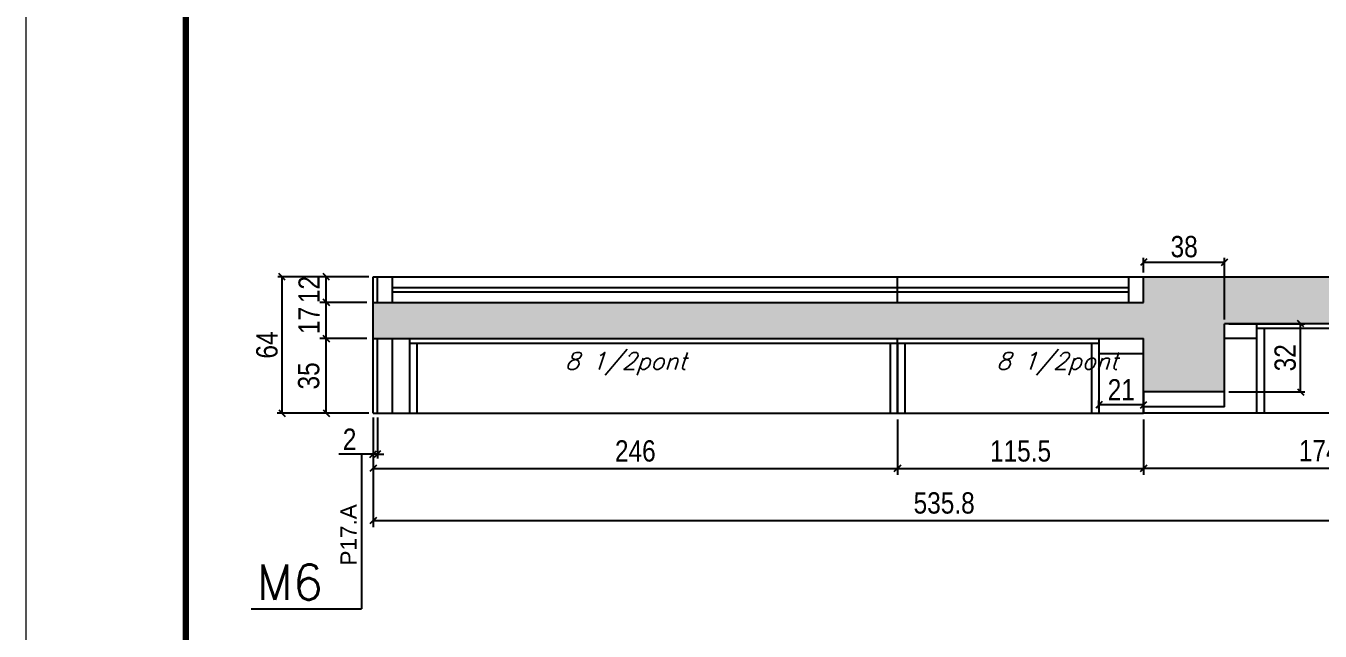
# Model space of a CAD drawing. Extents: x -3394 to 16474, y -5031 to 14397.
# Drawn here: x 9027 to 9634, y 6890 to 7174 of the extents above; entities that cross this region are included whole.
import ezdxf

# ---------------------------------------------------------------- set-up
doc = ezdxf.new("R2010")
doc.units = 0
doc.linetypes.add('DASHED', pattern=[0.75, 0.5, -0.25])
doc.layers.get('0').update_dxf_attribs({"linetype": 'CONTINUOUS'})
doc.layers.get('Defpoints').update_dxf_attribs({"linetype": 'CONTINUOUS'})
for name, color, linetype in [('COTA', 241, 'CONTINUOUS'), ('NOMENCLATURA', 7, 'CONTINUOUS'), ('Painéis', 200, 'CONTINUOUS'), ('SARR_2.2x7', 40, 'CONTINUOUS'), ('SARR_3.5x7', 81, 'CONTINUOUS'), ('SARR_EDITAR', 141, 'CONTINUOUS'), ('texto', 7, 'CONTINUOUS')]:
    doc.layers.add(name, color=color, linetype=linetype)
doc.layers.add('Folhas', color=255, linetype='CONTINUOUS', lineweight=9)
doc.layers.add('SARRAFO DE PRESSAO', color=251, linetype='DASHED', lineweight=9)
doc.styles.add('ARIAL', font='arial.ttf')
doc.styles.add('COTA TECNICA', font='techl___.ttf', dxfattribs={"height": 10})
doc.styles.add('ROMANS', font='romans.shx')
doc.styles.get("Standard").update_dxf_attribs({"font": 'ROMANS.SHX'})
doc.dimstyles.new('PAINEL', dxfattribs={"dimtxt": 10, "dimasz": 3, "dimexe": 3, "dimexo": 3, "dimgap": 3, "dimtad": 1, "dimdec": 1, "dimzin": 12, "dimdsep": 46, "dimtxsty": 'COTA TECNICA', "dimblk1": 'OBLIQUE', "dimblk2": 'OBLIQUE', "dimsah": 1, "dimcen": 0.9, "dimclrd": 4, "dimclre": 4, "dimclrt": 240, "dimadec": 1, "dimazin": 3, "dimtfac": 1, "dimtdec": 1, "dimtmove": 0, "dimatfit": 3, "dimfxl": 1, "dimtolj": 1, "dimtzin": 12, "dimarcsym": 0})

# ---------------------------------------------------------------- blocks, each defined once
blk = doc.blocks.new('9999999999')
at = {"layer": 'Folhas'}
blk.add_lwpolyline([(98138.98, 34190.21), (99623.98, 34190.21), (99623.98, 35240.21), (98138.98, 35240.21)], close=True, dxfattribs=at)
at = {"layer": 'Folhas', "color": 30, "const_width": 3}
blk.add_lwpolyline([(98213.98, 34230.21), (99583.98, 34230.21), (99583.98, 35200.21), (98213.98, 35200.21)], close=True, dxfattribs=at)
blk = doc.blocks.new('_Oblique')
at = {"color": 0, "linetype": 'ByBlock', "lineweight": -2}
blk.add_line((-0.5, -0.5), (0.5, 0.5), dxfattribs=at)
blk = doc.blocks.new('*D703')
at = {"layer": 'COTA', "color": 4, "linetype": 'ByBlock', "lineweight": -2, "transparency": 16777216}
for p, q in [((9187.16, 7027.35), (9165.16, 7027.35)), ((9168.16, 6992.35), (9168.16, 7027.35)), ((9187.16, 6992.35), (9165.16, 6992.35))]:
    blk.add_line(p, q, dxfattribs=at)
at = {"layer": 'Defpoints', "color": 0, "linetype": 'ByBlock', "transparency": 16777216}
for p in [(9168.16, 7027.35), (9190.16, 7027.35), (9190.16, 6992.35)]:
    blk.add_point(p, dxfattribs=at)
at = {"layer": 'COTA', "color": 4, "linetype": 'ByBlock', "lineweight": -2, "transparency": 16777216, "xscale": 3, "yscale": 3, "zscale": 3}
for p, rotation in [((9168.16, 7027.35), 90), ((9168.16, 6992.35), 270)]:
    blk.add_blockref('_Oblique', p, dxfattribs=dict(at, rotation=rotation))
at = {"layer": 'COTA', "color": 240, "linetype": 'ByBlock', "transparency": 16777216, "insert": (9159.94, 7009.85), "char_height": 10, "attachment_point": 5, "rotation": 90, "style": 'COTA TECNICA'}
blk.add_mtext('\\A1;35', dxfattribs=at)
blk = doc.blocks.new('*D704')
at = {"layer": 'COTA', "color": 4, "linetype": 'ByBlock', "lineweight": -2, "transparency": 16777216}
for p, q in [((9187.16, 7044.35), (9165.16, 7044.35)), ((9168.16, 7027.35), (9168.16, 7044.35)), ((9187.16, 7027.35), (9165.16, 7027.35))]:
    blk.add_line(p, q, dxfattribs=at)
at = {"layer": 'Defpoints', "color": 0, "linetype": 'ByBlock', "transparency": 16777216}
for p in [(9168.16, 7044.35), (9190.16, 7044.35), (9190.16, 7027.35)]:
    blk.add_point(p, dxfattribs=at)
at = {"layer": 'COTA', "color": 4, "linetype": 'ByBlock', "lineweight": -2, "transparency": 16777216, "xscale": 3, "yscale": 3, "zscale": 3}
for p, rotation in [((9168.16, 7044.35), 90), ((9168.16, 7027.35), 270)]:
    blk.add_blockref('_Oblique', p, dxfattribs=dict(at, rotation=rotation))
at = {"layer": 'COTA', "color": 240, "linetype": 'ByBlock', "transparency": 16777216, "insert": (9160.08, 7035.85), "char_height": 10, "attachment_point": 5, "rotation": 90, "style": 'COTA TECNICA'}
blk.add_mtext('\\A1;17', dxfattribs=at)
blk = doc.blocks.new('*D705')
at = {"layer": 'COTA', "color": 4, "linetype": 'ByBlock', "lineweight": -2, "transparency": 16777216}
for p, q in [((9190.16, 6989.35), (9190.16, 6963.47)), ((9436.16, 6989.35), (9436.16, 6963.47)), ((9190.16, 6966.47), (9436.16, 6966.47))]:
    blk.add_line(p, q, dxfattribs=at)
at = {"layer": 'Defpoints', "color": 0, "linetype": 'ByBlock', "transparency": 16777216}
for p in [(9190.16, 6992.35), (9436.16, 6992.35), (9436.16, 6966.47)]:
    blk.add_point(p, dxfattribs=at)
at = {"layer": 'COTA', "color": 4, "linetype": 'ByBlock', "lineweight": -2, "transparency": 16777216, "xscale": 3, "yscale": 3, "zscale": 3, "rotation": 180}
blk.add_blockref('_Oblique', (9190.16, 6966.47), dxfattribs=at)
at = {"layer": 'COTA', "color": 4, "linetype": 'ByBlock', "lineweight": -2, "transparency": 16777216, "xscale": 3, "yscale": 3, "zscale": 3}
blk.add_blockref('_Oblique', (9436.16, 6966.47), dxfattribs=at)
at = {"layer": 'COTA', "color": 240, "linetype": 'ByBlock', "transparency": 16777216, "insert": (9313.16, 6974.58), "char_height": 10, "attachment_point": 5, "style": 'COTA TECNICA'}
blk.add_mtext('\\A1;246', dxfattribs=at)
blk = doc.blocks.new('*D706')
at = {"layer": 'COTA', "color": 4, "linetype": 'ByBlock', "lineweight": -2, "transparency": 16777216}
for p, q in [((9436.16, 6989.35), (9436.16, 6963.47)), ((9551.66, 6989.35), (9551.66, 6963.47)), ((9436.16, 6966.47), (9551.66, 6966.47))]:
    blk.add_line(p, q, dxfattribs=at)
at = {"layer": 'Defpoints', "color": 0, "linetype": 'ByBlock', "transparency": 16777216}
for p in [(9436.16, 6992.35), (9551.66, 6992.35), (9551.66, 6966.47)]:
    blk.add_point(p, dxfattribs=at)
at = {"layer": 'COTA', "color": 4, "linetype": 'ByBlock', "lineweight": -2, "transparency": 16777216, "xscale": 3, "yscale": 3, "zscale": 3, "rotation": 180}
blk.add_blockref('_Oblique', (9436.16, 6966.47), dxfattribs=at)
at = {"layer": 'COTA', "color": 4, "linetype": 'ByBlock', "lineweight": -2, "transparency": 16777216, "xscale": 3, "yscale": 3, "zscale": 3}
blk.add_blockref('_Oblique', (9551.66, 6966.47), dxfattribs=at)
at = {"layer": 'COTA', "color": 240, "linetype": 'ByBlock', "transparency": 16777216, "insert": (9493.91, 6974.58), "char_height": 10, "attachment_point": 5, "style": 'COTA TECNICA'}
blk.add_mtext('\\A1;115.5', dxfattribs=at)
blk = doc.blocks.new('*D707')
at = {"layer": 'COTA', "color": 4, "linetype": 'ByBlock', "lineweight": -2, "transparency": 16777216}
for p, q in [((9190.16, 6989.35), (9190.16, 6938.93)), ((9725.96, 6989.35), (9725.96, 6938.93)), ((9190.16, 6941.93), (9725.96, 6941.93))]:
    blk.add_line(p, q, dxfattribs=at)
at = {"layer": 'Defpoints', "color": 0, "linetype": 'ByBlock', "transparency": 16777216}
for p in [(9190.16, 6992.35), (9725.96, 6992.35), (9725.96, 6941.93)]:
    blk.add_point(p, dxfattribs=at)
at = {"layer": 'COTA', "color": 4, "linetype": 'ByBlock', "lineweight": -2, "transparency": 16777216, "xscale": 3, "yscale": 3, "zscale": 3, "rotation": 180}
blk.add_blockref('_Oblique', (9190.16, 6941.93), dxfattribs=at)
at = {"layer": 'COTA', "color": 4, "linetype": 'ByBlock', "lineweight": -2, "transparency": 16777216, "xscale": 3, "yscale": 3, "zscale": 3}
blk.add_blockref('_Oblique', (9725.96, 6941.93), dxfattribs=at)
at = {"layer": 'COTA', "color": 240, "linetype": 'ByBlock', "transparency": 16777216, "insert": (9458.06, 6950.17), "char_height": 10, "attachment_point": 5, "style": 'COTA TECNICA'}
blk.add_mtext('\\A1;535.8', dxfattribs=at)
blk = doc.blocks.new('*D708')
at = {"layer": 'COTA', "color": 4, "linetype": 'ByBlock', "lineweight": -2, "transparency": 16777216}
for p, q in [((9187.16, 7056.35), (9165.16, 7056.35)), ((9168.16, 7044.35), (9168.16, 7056.35)), ((9187.16, 7044.35), (9165.16, 7044.35))]:
    blk.add_line(p, q, dxfattribs=at)
at = {"layer": 'Defpoints', "color": 0, "linetype": 'ByBlock', "transparency": 16777216}
for p in [(9168.16, 7056.35), (9190.16, 7056.35), (9190.16, 7044.35)]:
    blk.add_point(p, dxfattribs=at)
at = {"layer": 'COTA', "color": 4, "linetype": 'ByBlock', "lineweight": -2, "transparency": 16777216, "xscale": 3, "yscale": 3, "zscale": 3}
for p, rotation in [((9168.16, 7056.35), 90), ((9168.16, 7044.35), 270)]:
    blk.add_blockref('_Oblique', p, dxfattribs=dict(at, rotation=rotation))
at = {"layer": 'COTA', "color": 240, "linetype": 'ByBlock', "transparency": 16777216, "insert": (9160.1, 7050.35), "char_height": 10, "attachment_point": 5, "rotation": 90, "style": 'COTA TECNICA'}
blk.add_mtext('\\A1;12', dxfattribs=at)
blk = doc.blocks.new('*D709')
at = {"layer": 'COTA', "color": 4, "linetype": 'Continuous', "lineweight": -2, "transparency": 16777216}
for p, q in [((9188.16, 7056.35), (9145.44, 7056.35)), ((9147.44, 6992.35), (9147.44, 7056.35)), ((9188.16, 6992.35), (9145.44, 6992.35))]:
    blk.add_line(p, q, dxfattribs=at)
at = {"layer": 'Defpoints', "color": 0, "linetype": 'Continuous', "transparency": 16777216}
for p in [(9147.44, 7056.35), (9190.16, 7056.35), (9190.16, 6992.35)]:
    blk.add_point(p, dxfattribs=at)
at = {"layer": 'COTA', "color": 4, "linetype": 'Continuous', "lineweight": -2, "transparency": 16777216, "xscale": 3, "yscale": 3, "zscale": 3}
for p, rotation in [((9147.44, 7056.35), 90), ((9147.44, 6992.35), 270)]:
    blk.add_blockref('_Oblique', p, dxfattribs=dict(at, rotation=rotation))
at = {"layer": 'COTA', "color": 240, "linetype": 'Continuous', "transparency": 16777216, "insert": (9140.34, 7024.35), "char_height": 10, "attachment_point": 5, "rotation": 90, "style": 'COTA TECNICA'}
blk.add_mtext('\\A1;64', dxfattribs=at)
blk = doc.blocks.new('*D710')
at = {"layer": 'COTA', "color": 4, "linetype": 'Continuous', "lineweight": -2, "transparency": 16777216}
for p, q in [((9190.16, 6990.35), (9190.16, 6971.13)), ((9192.16, 6990.35), (9192.16, 6971.13)), ((9190.16, 6973.13), (9174.04, 6973.13)), ((9192.16, 6973.13), (9190.16, 6973.13)), ((9192.16, 6973.13), (9195.16, 6973.13))]:
    blk.add_line(p, q, dxfattribs=at)
at = {"layer": 'Defpoints', "color": 0, "linetype": 'Continuous', "transparency": 16777216}
for p in [(9190.16, 6992.35), (9192.16, 6992.35), (9190.16, 6973.13)]:
    blk.add_point(p, dxfattribs=at)
at = {"layer": 'COTA', "color": 4, "linetype": 'Continuous', "lineweight": -2, "transparency": 16777216, "xscale": 3, "yscale": 3, "zscale": 3}
blk.add_blockref('_Oblique', (9190.16, 6973.13), dxfattribs=at)
at = {"layer": 'COTA', "color": 4, "linetype": 'Continuous', "lineweight": -2, "transparency": 16777216, "xscale": 3, "yscale": 3, "zscale": 3, "rotation": 180}
blk.add_blockref('_Oblique', (9192.16, 6973.13), dxfattribs=at)
at = {"layer": 'COTA', "color": 240, "linetype": 'Continuous', "transparency": 16777216, "insert": (9179.1, 6980.13), "char_height": 10, "attachment_point": 5, "style": 'COTA TECNICA'}
blk.add_mtext('\\A1;2', dxfattribs=at)
blk = doc.blocks.new('*D711')
at = {"layer": 'COTA', "color": 4, "linetype": 'ByBlock', "lineweight": -2, "transparency": 16777216}
for p, q in [((9551.66, 6989.35), (9551.66, 6963.47)), ((9725.96, 6989.35), (9725.96, 6963.47)), ((9725.96, 6966.47), (9551.66, 6966.47))]:
    blk.add_line(p, q, dxfattribs=at)
at = {"layer": 'Defpoints', "color": 0, "linetype": 'ByBlock', "transparency": 16777216}
for p in [(9551.66, 6992.35), (9725.96, 6992.35), (9551.66, 6966.47)]:
    blk.add_point(p, dxfattribs=at)
at = {"layer": 'COTA', "color": 4, "linetype": 'ByBlock', "lineweight": -2, "transparency": 16777216, "xscale": 3, "yscale": 3, "zscale": 3, "rotation": 180}
blk.add_blockref('_Oblique', (9551.66, 6966.47), dxfattribs=at)
at = {"layer": 'COTA', "color": 4, "linetype": 'ByBlock', "lineweight": -2, "transparency": 16777216, "xscale": 3, "yscale": 3, "zscale": 3}
blk.add_blockref('_Oblique', (9725.96, 6966.47), dxfattribs=at)
at = {"layer": 'COTA', "color": 240, "linetype": 'ByBlock', "transparency": 16777216, "insert": (9638.81, 6974.69), "char_height": 10, "attachment_point": 5, "style": 'COTA TECNICA'}
blk.add_mtext('\\A1;174.3', dxfattribs=at)
blk = doc.blocks.new('*D713')
at = {"layer": 'COTA', "color": 4, "linetype": 'Continuous', "lineweight": -2, "transparency": 16777216}
for p, q in [((9591.66, 7034.35), (9627.33, 7034.35)), ((9625.33, 7002.35), (9625.33, 7034.35)), ((9591.66, 7002.35), (9627.33, 7002.35))]:
    blk.add_line(p, q, dxfattribs=at)
at = {"layer": 'Defpoints', "color": 0, "linetype": 'Continuous', "transparency": 16777216}
for p in [(9589.66, 7034.35), (9625.33, 7034.35), (9589.66, 7002.35)]:
    blk.add_point(p, dxfattribs=at)
at = {"layer": 'COTA', "color": 4, "linetype": 'Continuous', "lineweight": -2, "transparency": 16777216, "xscale": 3, "yscale": 3, "zscale": 3}
for p, rotation in [((9625.33, 7034.35), 90), ((9625.33, 7002.35), 270)]:
    blk.add_blockref('_Oblique', p, dxfattribs=dict(at, rotation=rotation))
at = {"layer": 'COTA', "color": 240, "linetype": 'Continuous', "transparency": 16777216, "insert": (9618.11, 7018.35), "char_height": 10, "attachment_point": 5, "rotation": 90, "style": 'COTA TECNICA'}
blk.add_mtext('\\A1;32', dxfattribs=at)
blk = doc.blocks.new('*D714')
at = {"layer": 'COTA', "color": 4, "linetype": 'Continuous', "lineweight": -2, "transparency": 16777216}
for p, q in [((9551.66, 7058.35), (9551.66, 7065.22)), ((9551.66, 7063.22), (9589.66, 7063.22)), ((9589.66, 7036.35), (9589.66, 7065.22))]:
    blk.add_line(p, q, dxfattribs=at)
at = {"layer": 'Defpoints', "color": 0, "linetype": 'Continuous', "transparency": 16777216}
for p in [(9589.66, 7063.22), (9551.66, 7056.35), (9589.66, 7034.35)]:
    blk.add_point(p, dxfattribs=at)
at = {"layer": 'COTA', "color": 4, "linetype": 'Continuous', "lineweight": -2, "transparency": 16777216, "xscale": 3, "yscale": 3, "zscale": 3, "rotation": 180}
blk.add_blockref('_Oblique', (9551.66, 7063.22), dxfattribs=at)
at = {"layer": 'COTA', "color": 4, "linetype": 'Continuous', "lineweight": -2, "transparency": 16777216, "xscale": 3, "yscale": 3, "zscale": 3}
blk.add_blockref('_Oblique', (9589.66, 7063.22), dxfattribs=at)
at = {"layer": 'COTA', "color": 240, "linetype": 'Continuous', "transparency": 16777216, "insert": (9570.66, 7070.46), "char_height": 10, "attachment_point": 5, "style": 'COTA TECNICA'}
blk.add_mtext('\\A1;38', dxfattribs=at)
blk = doc.blocks.new('*D715')
at = {"layer": 'COTA', "color": 4, "linetype": 'Continuous', "lineweight": -2, "transparency": 16777216}
for p, q in [((9530.66, 6994.35), (9530.66, 6998.26)), ((9551.66, 6996.26), (9530.66, 6996.26)), ((9551.66, 6994.35), (9551.66, 6998.26))]:
    blk.add_line(p, q, dxfattribs=at)
at = {"layer": 'Defpoints', "color": 0, "linetype": 'Continuous', "transparency": 16777216}
for p in [(9530.66, 6996.26), (9530.66, 6992.35), (9551.66, 6992.35)]:
    blk.add_point(p, dxfattribs=at)
at = {"layer": 'COTA', "color": 4, "linetype": 'Continuous', "lineweight": -2, "transparency": 16777216, "xscale": 3, "yscale": 3, "zscale": 3, "rotation": 180}
blk.add_blockref('_Oblique', (9530.66, 6996.26), dxfattribs=at)
at = {"layer": 'COTA', "color": 4, "linetype": 'Continuous', "lineweight": -2, "transparency": 16777216, "xscale": 3, "yscale": 3, "zscale": 3}
blk.add_blockref('_Oblique', (9551.66, 6996.26), dxfattribs=at)
at = {"layer": 'COTA', "color": 240, "linetype": 'Continuous', "transparency": 16777216, "insert": (9541.16, 7003.32), "char_height": 10, "attachment_point": 5, "style": 'COTA TECNICA'}
blk.add_mtext('\\A1;21', dxfattribs=at)

msp = doc.modelspace()

# ---------------------------------------------------------------- hatches: boundary and pattern name
at = {"layer": 'COTA', "linetype": 'Continuous'}
h = msp.add_hatch(dxfattribs=at)
h.set_pattern_fill('AR-CONC', color=256, scale=0.05)
h.set_pattern_definition([(50, (3170, 1148.575), (9.1092334, -0.796954), [0.9525, -10.4775]), (355, (3170, 1148.575), (-1.762171, 9.552842), [0.762, -8.382029]), (100.45144, (3170.759, 1148.509), (7.347062, 8.755888), [0.8095, -8.904512]), (46.1842, (3170, 1151.115), (13.553952, -2.102116), [1.42875, -15.71625]), (96.63556, (3171.13, 1150.94), (11.870207, 12.371306), [1.214251, -13.35678]), (351.18415, (3170, 1151.115), (11.870207, 12.371306), [1.142998, -12.572987]), (21, (3171.27, 1150.48), (7.5807196, -5.11326), [0.9525, -10.4775]), (326, (3171.27, 1150.48), (3.090101, 9.209398), [0.762, -8.382]), (71.45144, (3171.902, 1150.054), (10.670821, 4.0961384), [0.8095, -8.904497]), (37.5, (3170, 1148.575), (0.1544302, 4.227752), [0, -8.2804, 0, -8.509, 0, -8.41375]), (7.5, (3170, 1148.575), (3.3409831, 5.0090287), [0, -4.8514, 0, -8.0899, 0, -3.20675]), (327.5, (3167.168, 1148.575), (6.7795298, -0.2864372), [0, -3.175, 0, -9.906, 0, -13.1445]), (317.5, (3165.898, 1148.575), (7.406459, 1.2713246), [0, -4.1275, 0, -6.5786, 0, -9.3345])])
h.paths.add_polyline_path([(9589.66, 7034.35), (9725.96, 7034.35), (9725.96, 7056.35), (9551.66, 7056.35), (9551.66, 7044.35), (9190.16, 7044.35), (9190.16, 7027.35), (9551.66, 7027.35), (9551.66, 7002.35), (9589.66, 7002.35)])

# ---------------------------------------------------------------- linework, layer by layer
for p, q in [((9551.66, 7056.35), (9725.96, 7056.35)), ((9190.16, 7027.35), (9190.16, 7044.35))]:
    msp.add_line(p, q, dxfattribs=at)
at = {"layer": 'NOMENCLATURA', "linetype": 'Continuous'}
for p in [(9184.73, 6973.13), (9132.84, 6900.58)]:
    msp.add_line(p, (9184.73, 6900.58), dxfattribs=at)
at = {"layer": 'Painéis', "linetype": 'ByBlock'}
for p, q in [((9190.16, 7056.35), (9551.66, 7056.35)), ((9190.16, 7044.35), (9190.16, 7056.35)), ((9192.16, 7044.35), (9192.16, 7056.35)), ((9436.16, 7044.35), (9436.16, 7056.35)), ((9551.66, 7044.35), (9551.66, 7056.35)), ((9190.16, 7044.35), (9551.66, 7044.35)), ((9725.96, 7034.35), (9589.66, 7034.35)), ((9589.66, 7002.35), (9589.66, 7034.35)), ((9190.16, 7027.35), (9551.66, 7027.35)), ((9190.16, 6992.35), (9190.16, 7027.35)), ((9192.16, 6992.35), (9192.16, 7027.35)), ((9436.16, 6992.35), (9436.16, 7027.35)), ((9551.66, 6992.35), (9551.66, 7027.35)), ((9589.66, 7002.35), (9551.66, 7002.35)), ((9551.66, 6992.35), (9551.66, 7002.35)), ((9190.16, 6992.35), (9551.66, 6992.35)), ((9725.96, 6992.35), (9551.66, 6992.35))]:
    msp.add_line(p, q, dxfattribs=at)
at = {"layer": 'SARR_2.2x7', "linetype": 'Continuous'}
for p, q in [((9199.16, 7044.35), (9199.16, 7056.35)), ((9544.66, 7044.35), (9544.66, 7056.35)), ((9710.96, 7032.15), (9604.66, 7032.15)), ((9199.16, 6992.35), (9199.16, 7027.35)), ((9604.66, 7027.35), (9589.66, 7027.35)), ((9207.16, 7025.15), (9436.16, 7025.15)), ((9436.16, 7025.15), (9530.66, 7025.15)), ((9530.66, 7020.35), (9551.66, 7020.35)), ((9589.66, 6995.35), (9589.66, 7002.35)), ((9589.66, 6995.35), (9551.66, 6995.35))]:
    msp.add_line(p, q, dxfattribs=at)
at = {"layer": 'SARR_3.5x7'}
for p, q in [((9604.66, 7034.35), (9604.66, 6992.35)), ((9608.16, 7032.15), (9608.16, 6992.35)), ((9207.16, 7027.35), (9207.16, 6992.35)), ((9530.66, 7027.35), (9530.66, 6992.35)), ((9210.66, 7025.15), (9210.66, 6992.35)), ((9432.66, 7025.15), (9432.66, 6992.35)), ((9436.16, 7025.15), (9436.16, 6992.35)), ((9439.66, 7025.15), (9439.66, 6992.35)), ((9527.16, 7025.15), (9527.16, 6992.35)), ((9551.66, 7002.35), (9551.66, 6992.35)), ((9148.66, 6992.35), (9145.16, 6992.35)), ((9152.16, 6992.35), (9148.66, 6992.35)), ((9207.16, 6992.35), (9210.66, 6992.35)), ((9432.66, 6992.35), (9436.16, 6992.35)), ((9436.16, 6992.35), (9439.66, 6992.35)), ((9527.16, 6992.35), (9530.66, 6992.35)), ((9600.36, 6992.35), (9565.86, 6992.35)), ((9603.86, 6992.35), (9600.36, 6992.35)), ((9608.16, 6992.35), (9604.66, 6992.35))]:
    msp.add_line(p, q, dxfattribs=at)
at = {"layer": 'SARR_EDITAR', "linetype": 'Continuous'}
for p, q in [((9199.16, 7051.35), (9436.16, 7051.35)), ((9436.16, 7051.35), (9544.66, 7051.35)), ((9199.16, 7049.35), (9436.16, 7049.35)), ((9436.16, 7049.35), (9544.66, 7049.35))]:
    msp.add_line(p, q, dxfattribs=at)

# ---------------------------------------------------------------- block references
at = {"layer": 'SARRAFO DE PRESSAO', "color": 6, "linetype": 'ByBlock'}
msp.add_blockref('9999999999', (-89111.77, -27735.1), dxfattribs=at)

# ---------------------------------------------------------------- texts
at = {"layer": 'NOMENCLATURA', "linetype": 'Continuous', "style": 'ARIAL'}
msp.add_text('P17.A', height=7.567, rotation=90, dxfattribs=at).set_placement((9182.37, 6920.84))
at = {"layer": 'NOMENCLATURA', "linetype": 'Continuous'}
msp.add_text('M6', height=16.5, dxfattribs=at).set_placement((9135.53, 6904.78))
at = {"layer": 'texto', "color": 2, "char_height": 8, "attachment_point": 5, "style": 'ROMANS'}
for insert in [(9308.66, 7015.54), (9511.07, 7015.54)]:
    msp.add_mtext('{\\Q19;\\C256;8 1/2pont}', dxfattribs=dict(at, insert=insert))

# ---------------------------------------------------------------- dimensions: what is measured, and where the dimension line sits
at = {"layer": 'COTA', "linetype": 'Continuous'}
for base, p1, p2, picture, middle in [((9589.66, 7063.22), (9551.66, 7056.35), (9589.66, 7034.35), '*D714', (9570.66, 7070.46)), ((9530.66, 6996.26), (9551.66, 6992.35), (9530.66, 6992.35), '*D715', (9541.16, 7003.32))]:
    dim = msp.add_linear_dim(base=base, p1=p1, p2=p2, dimstyle='PAINEL', override={"dimexe": 2, "dimexo": 2, "dimgap": 2, "dimadec": 8, "dimtix": 1, "dimatfit": 2, "dimldrblk": 'Oblique'}, dxfattribs=at)
    dim.commit()
    dim.dimension.update_dxf_attribs({"geometry": picture, "text_midpoint": middle})
for base, p1, p2, picture, middle in [((9147.44, 7056.35), (9190.16, 6992.35), (9190.16, 7056.35), '*D709', (9140.34, 7024.35)), ((9625.33, 7034.35), (9589.66, 7002.35), (9589.66, 7034.35), '*D713', (9618.11, 7018.35))]:
    dim = msp.add_linear_dim(base=base, p1=p1, p2=p2, angle=90, dimstyle='PAINEL', override={"dimexe": 2, "dimexo": 2, "dimgap": 2, "dimadec": 8, "dimtix": 1, "dimatfit": 2, "dimldrblk": 'Oblique'}, dxfattribs=at)
    dim.commit()
    dim.dimension.update_dxf_attribs({"geometry": picture, "text_midpoint": middle})
at = {"layer": 'COTA', "linetype": 'ByBlock'}
for base, p1, p2, picture, middle in [((9168.16, 7056.35), (9190.16, 7044.35), (9190.16, 7056.35), '*D708', (9168.16, 7050.35)), ((9168.16, 7044.35), (9190.16, 7027.35), (9190.16, 7044.35), '*D704', (9168.16, 7035.85))]:
    dim = msp.add_linear_dim(base=base, p1=p1, p2=p2, angle=90, dimstyle='PAINEL', dxfattribs=at)
    dim.commit()
    dim.dimension.update_dxf_attribs({"geometry": picture, "text_midpoint": middle, "dimtype": 160})
for base, p1, p2, angle, picture, middle in [((9168.16, 7027.35), (9190.16, 6992.35), (9190.16, 7027.35), 90, '*D703', (9159.94, 7009.85)), ((9551.66, 6966.47), (9725.96, 6992.35), (9551.66, 6992.35), 180, '*D711', (9638.81, 6974.69))]:
    dim = msp.add_linear_dim(base=base, p1=p1, p2=p2, angle=angle, dimstyle='PAINEL', dxfattribs=at)
    dim.commit()
    dim.dimension.update_dxf_attribs({"geometry": picture, "text_midpoint": middle})
at = {"layer": 'COTA', "linetype": 'Continuous'}
dim = msp.add_linear_dim(base=(9190.16, 6973.13), p1=(9192.16, 6992.35), p2=(9190.16, 6992.35), dimstyle='PAINEL', override={"dimexe": 2, "dimexo": 2, "dimgap": 2, "dimadec": 8, "dimtix": 1, "dimatfit": 2, "dimldrblk": 'Oblique'}, dxfattribs=at)
dim.commit()
dim.dimension.update_dxf_attribs({"geometry": '*D710', "text_midpoint": (9179.1, 6973.13), "dimtype": 160})
at = {"layer": 'COTA', "linetype": 'ByBlock'}
for base, p2, picture, middle in [((9436.16, 6966.47), (9436.16, 6992.35), '*D705', (9313.16, 6974.58)), ((9725.96, 6941.93), (9725.96, 6992.35), '*D707', (9458.06, 6950.17))]:
    dim = msp.add_linear_dim(base=base, p1=(9190.16, 6992.35), p2=p2, dimstyle='PAINEL', dxfattribs=at)
    dim.commit()
    dim.dimension.update_dxf_attribs({"geometry": picture, "text_midpoint": middle})
dim = msp.add_linear_dim(base=(9551.66, 6966.47), p1=(9436.16, 6992.35), p2=(9551.66, 6992.35), dimstyle='PAINEL', override={"dimtmove": 1}, dxfattribs=at)
dim.commit()
dim.dimension.update_dxf_attribs({"geometry": '*D706', "text_midpoint": (9493.91, 6974.58)})

doc.saveas('drawing.dxf')
